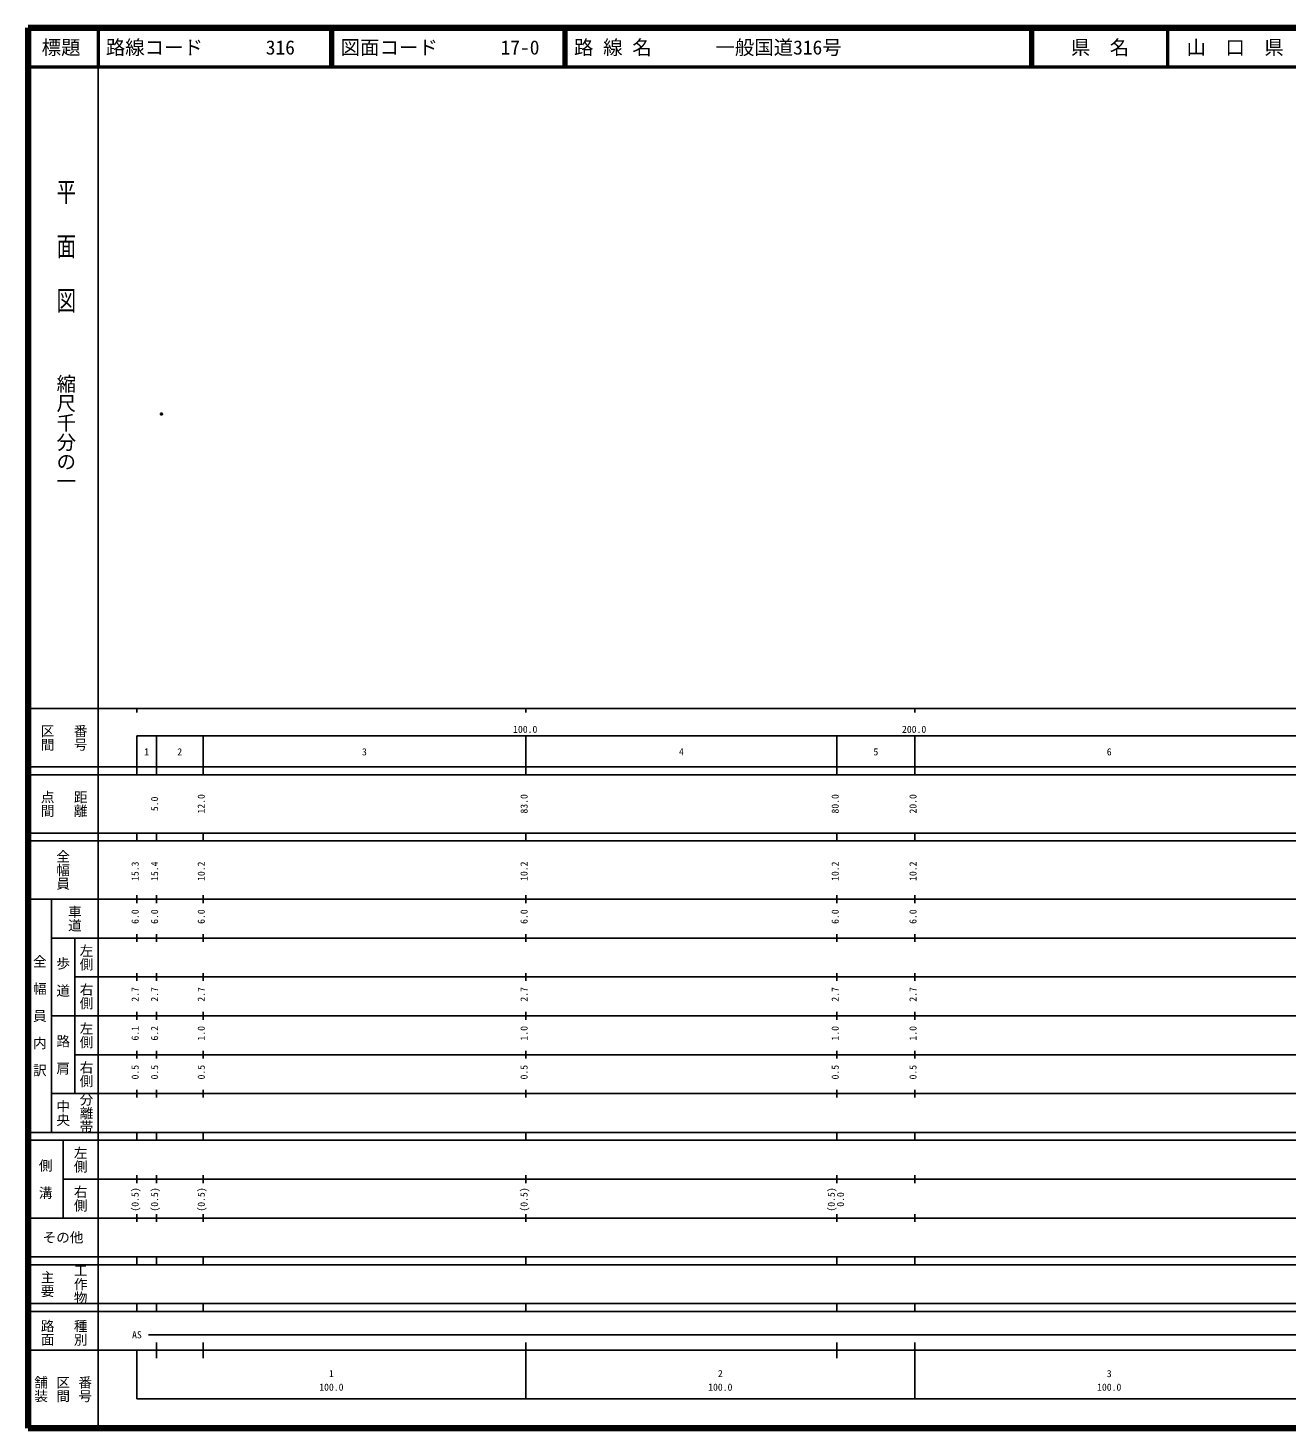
# Model space of a CAD drawing. Units: millimetres on the paper. Extents: x 40 to 680, y 20 to 380.
# Drawn here: x 40 to 363.7, y 20 to 380 of the extents above; entities that cross this region are included whole.
import ezdxf
from ezdxf.enums import TextEntityAlignment as Align

# ---------------------------------------------------------------- set-up
doc = ezdxf.new("R2010")
doc.units = ezdxf.units.MM
doc.header["$PDMODE"] = 32
doc.header["$PDSIZE"] = 0.5
doc.layers.add('M-OTRS', color=6, linetype='Continuous')
doc.layers.add('M-TTL-TXT', color=7, linetype='Continuous')
for name, color, linetype, lineweight in [('M-TTL', 2, 'Continuous', 140), ('M-TTL-BAND', 7, 'Continuous', 25), ('M-TTL-LINE', 7, 'Continuous', 50)]:
    doc.layers.add(name, color=color, linetype=linetype, lineweight=lineweight)
doc.styles.add('@ＭＳ ゴシック', font='')
doc.styles.add('ＭＳ ゴシック', font='')
doc.styles.get('@ＭＳ ゴシック').set_extended_font_data('@MS Gothic')
doc.styles.get('ＭＳ ゴシック').set_extended_font_data('MS Gothic')

msp = doc.modelspace()

# ---------------------------------------------------------------- linework, layer by layer
at = {"layer": 'M-OTRS'}
msp.add_point((74.298, 280.744), dxfattribs=at)
at = {"layer": 'M-TTL'}
for p, q in [((40, 380), (40, 20)), ((680, 380), (40, 380)), ((40, 20), (680, 20))]:
    msp.add_line(p, q, dxfattribs=at)
at = {"layer": 'M-TTL-BAND'}
for p, q in [((58, 370), (58, 20)), ((40, 205), (579, 205)), ((68, 205), (68, 204)), ((168, 205), (168, 204)), ((268, 205), (268, 204)), ((68, 198), (579, 198)), ((68, 198), (68, 188)), ((73, 188), (73, 198)), ((85, 188), (85, 198)), ((168, 188), (168, 198)), ((248, 188), (248, 198)), ((268, 188), (268, 198)), ((40, 190), (579, 190)), ((40, 188), (579, 188)), ((40, 173), (579, 173)), ((68, 171), (68, 173)), ((73, 171), (73, 173)), ((85, 171), (85, 173)), ((168, 171), (168, 173)), ((248, 171), (248, 173)), ((268, 171), (268, 173)), ((40, 171), (579, 171)), ((40, 156), (579, 156)), ((46, 96), (46, 156)), ((68, 155), (68, 157)), ((73, 155), (73, 157)), ((85, 155), (85, 157)), ((168, 155), (168, 157)), ((248, 155), (248, 157)), ((268, 155), (268, 157)), ((46, 146), (579, 146)), ((52, 146), (52, 106)), ((68, 145), (68, 147)), ((73, 145), (73, 147)), ((85, 145), (85, 147)), ((168, 145), (168, 147)), ((248, 145), (248, 147)), ((268, 145), (268, 147)), ((68, 135), (68, 137)), ((73, 135), (73, 137)), ((85, 135), (85, 137)), ((168, 135), (168, 137)), ((248, 135), (248, 137)), ((268, 135), (268, 137)), ((52, 136), (579, 136)), ((46, 126), (579, 126)), ((68, 125), (68, 127)), ((73, 125), (73, 127)), ((85, 125), (85, 127)), ((168, 125), (168, 127)), ((248, 125), (248, 127)), ((268, 125), (268, 127)), ((52, 116), (579, 116)), ((68, 115), (68, 117)), ((73, 115), (73, 117)), ((85, 115), (85, 117)), ((168, 115), (168, 117)), ((248, 115), (248, 117)), ((268, 115), (268, 117)), ((46, 106), (579, 106)), ((68, 105), (68, 107)), ((73, 105), (73, 107)), ((85, 105), (85, 107)), ((168, 105), (168, 107)), ((248, 105), (248, 107)), ((268, 105), (268, 107)), ((40, 96), (579, 96)), ((40, 94), (579, 94)), ((49, 94), (49, 74)), ((68, 94), (68, 96)), ((73, 94), (73, 96)), ((85, 94), (85, 96)), ((168, 94), (168, 96)), ((248, 94), (248, 96)), ((268, 94), (268, 96)), ((49, 84), (579, 84)), ((68, 83), (68, 85)), ((73, 83), (73, 85)), ((85, 83), (85, 85)), ((168, 83), (168, 85)), ((248, 83), (248, 85)), ((268, 83), (268, 85)), ((40, 74), (579, 74)), ((68, 73), (68, 75)), ((73, 73), (73, 75)), ((85, 73), (85, 75)), ((168, 73), (168, 75)), ((248, 73), (248, 75)), ((268, 73), (268, 75)), ((40, 64), (579, 64)), ((40, 62), (579, 62)), ((68, 62), (68, 64)), ((73, 62), (73, 64)), ((85, 62), (85, 64)), ((168, 62), (168, 64)), ((248, 62), (248, 64)), ((268, 62), (268, 64)), ((40, 52), (579, 52)), ((68, 50), (68, 52)), ((73, 50), (73, 52)), ((85, 50), (85, 52)), ((168, 50), (168, 52)), ((248, 50), (248, 52)), ((268, 50), (268, 52)), ((40, 50), (579, 50)), ((71, 44), (565, 44)), ((40, 40), (579, 40)), ((68, 40), (68, 27.5)), ((73, 38), (73, 42)), ((85, 38), (85, 42)), ((168, 27.5), (168, 42)), ((248, 38), (248, 42)), ((268, 27.5), (268, 42)), ((68, 27.5), (579, 27.5))]:
    msp.add_line(p, q, dxfattribs=at)
at = {"layer": 'M-TTL-LINE'}
for p, q in [((58, 380), (58, 370)), ((117.75, 380), (117.75, 370)), ((118.25, 380), (118.25, 370)), ((177.75, 380), (177.75, 370)), ((178.25, 380), (178.25, 370)), ((297.75, 380), (297.75, 370)), ((298.25, 380), (298.25, 370)), ((333, 380), (333, 370)), ((40, 370), (680, 370))]:
    msp.add_line(p, q, dxfattribs=at)

# ---------------------------------------------------------------- texts
at = {"layer": 'M-TTL-BAND', "style": '@ＭＳ ゴシック', "width": 1.4}
msp.add_text('平  面  図', height=3.666, rotation=270, dxfattribs=at).set_placement((49.777, 306.475), align=Align.MIDDLE_RIGHT)
at = {"layer": 'M-TTL-BAND', "style": '@ＭＳ ゴシック'}
msp.add_text('縮尺千分の一', height=3.666, rotation=270, dxfattribs=at).set_placement((49.777, 261.03), align=Align.MIDDLE_RIGHT)
for s, p in [('区間', (45, 197.5)), ('番号', (53.5, 197.5)), ('点間', (45, 180.5)), ('距離', (53.5, 180.5)), ('全幅員', (49, 163.5)), ('車道', (52, 151)), ('左側', (55, 141)), ('全\u3000幅\u3000員\u3000内\u3000訳', (43, 126)), ('歩\u3000道', (49, 136)), ('右側', (55, 131)), ('左側', (55, 121)), ('路\u3000肩', (49, 116)), ('右側', (55, 111)), ('分離帯', (55, 101)), ('中央', (49, 101)), ('左側', (53.5, 89)), ('側\u3000溝', (44.5, 84)), ('右側', (53.5, 79)), ('工作物', (53.5, 57)), ('主要', (45, 57)), ('路面', (45, 44.5)), ('種別', (53.5, 44.5)), ('舗装', (43.333, 30)), ('区間', (49, 30)), ('番号', (54.667, 30))]:
    msp.add_text(s, height=2.566, rotation=270, dxfattribs=at).set_placement(p, align=Align.MIDDLE_CENTER)
at = {"layer": 'M-TTL-BAND', "style": 'ＭＳ ゴシック'}
for s, p in [('100.0', (167.844, 198.195)), ('200.0', (267.844, 198.195)), ('1', (70.5, 192.405)), ('2', (79, 192.405)), ('3', (126.5, 192.405)), ('4', (208, 192.405)), ('5', (258, 192.405)), ('6', (318, 192.405)), ('AS', (68, 42.5)), ('1', (118, 32.523)), ('2', (218, 32.523)), ('3', (318, 32.523)), ('100.0', (118, 29.033)), ('100.0', (218, 29.033)), ('100.0', (318, 29.033))]:
    msp.add_text(s, height=1.833, dxfattribs=at).set_placement(p, align=Align.BOTTOM_CENTER)
for s, p in [('5.0', (74, 180.5)), ('12.0', (86, 180.5)), ('83.0', (169, 180.5)), ('80.0', (249, 180.5)), ('20.0', (269, 180.5)), ('15.3', (69, 163.174)), ('15.4', (74, 163.174)), ('10.2', (86, 163.174)), ('10.2', (169, 163.174)), ('10.2', (249, 163.174)), ('10.2', (269, 163.174)), ('6.0', (69, 151.5)), ('6.0', (74, 151.5)), ('6.0', (86, 151.5)), ('6.0', (169, 151.5)), ('6.0', (249, 151.5)), ('6.0', (269, 151.5)), ('2.7', (69, 131.5)), ('2.7', (74, 131.5)), ('2.7', (86, 131.5)), ('2.7', (169, 131.5)), ('2.7', (249, 131.5)), ('2.7', (269, 131.5)), ('6.1', (69, 121.5)), ('6.2', (74, 121.5)), ('1.0', (86, 121.5)), ('1.0', (169, 121.5)), ('1.0', (249, 121.5)), ('1.0', (269, 121.5)), ('0.5', (69, 111.5)), ('0.5', (74, 111.5)), ('0.5', (86, 111.5)), ('0.5', (169, 111.5)), ('0.5', (249, 111.5)), ('0.5', (269, 111.5)), ('(0.5)', (69, 78.764)), ('(0.5)', (74, 78.764)), ('(0.5)', (86, 78.764)), ('(0.5)', (169, 78.764)), ('(0.5)', (248, 78.764)), ('0.0', (250.37, 78.764))]:
    msp.add_text(s, height=1.833, rotation=90, dxfattribs=at).set_placement(p, align=Align.BOTTOM_CENTER)
msp.add_text('その他', height=2.566, dxfattribs=at).set_placement((49, 69), align=Align.MIDDLE_CENTER)
at = {"layer": 'M-TTL-TXT', "style": 'ＭＳ ゴシック'}
for s, p in [('標題', (48.5, 375)), ('県\u3000名', (315.625, 375)), ('山\u3000口\u3000県', (350.375, 375))]:
    msp.add_text(s, height=3.666, dxfattribs=at).set_placement(p, align=Align.MIDDLE_CENTER)
for s, p in [('路線コード', (60, 375)), ('316', (101.142, 375)), ('図面コード', (120.38, 375)), ('17-0', (161.521, 375)), ('路 線 名', (180.38, 375)), ('一般国道316号', (216.734, 375))]:
    msp.add_text(s, height=3.666, dxfattribs=at).set_placement(p, align=Align.MIDDLE_LEFT)

doc.saveas('drawing.dxf')
